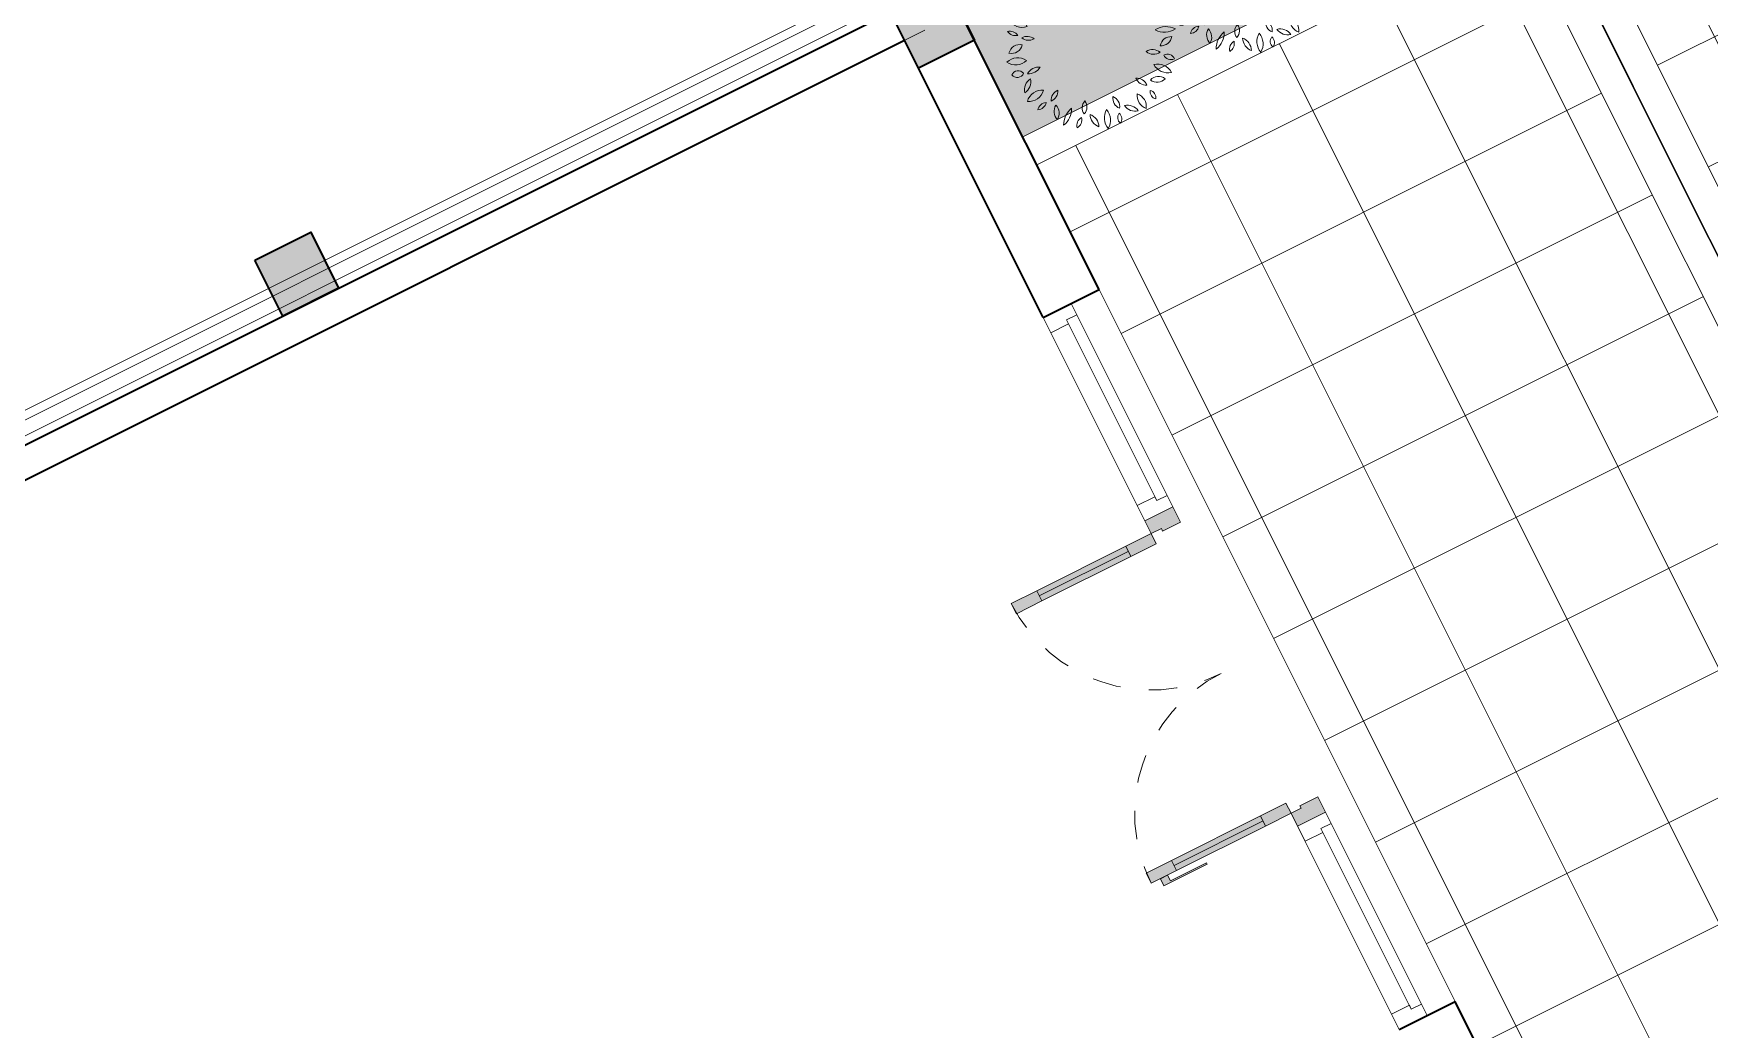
# Model space of a CAD drawing. Header units: millimetres. Extents: x 567980 to 569372, y 2065777 to 2066674.
# Drawn here: x 568753.28 to 568759.17, y 2066367.9 to 2066371.4 of the extents above; entities that cross this region are included whole.
import ezdxf

# ---------------------------------------------------------------- set-up
doc = ezdxf.new("R2010")
doc.units = ezdxf.units.MM
for name, pattern in [('CENTER', [3, 1.5, -0.5, 0.5, -0.5]), ('HIDDEN', [0.75, 0.5, -0.25]), ('HIDDEN2', [0.1875, 0.125, -0.0625])]:
    doc.linetypes.add(name, pattern=pattern)
for name, color, linetype, lineweight in [('A-CAY', 76, 'Continuous', 13), ('A-COT VACH', 2, 'Continuous', 35), ('A-CUA', 25, 'Continuous', 5), ('A-HATCH', 251, 'Continuous', 5), ('A-NET THAY', 125, 'Continuous', 18), ('A-TRUC', 250, 'CENTER', 5), ('A-TUONG', 255, 'Continuous', 35), ('boDnv', 54, 'Continuous', 25)]:
    doc.layers.add(name, color=color, linetype=linetype, lineweight=lineweight)
for name, color, linetype in [('ChiaLo', 128, 'CENTER'), ('LoLK', 6, 'Continuous'), ('QH', 7, 'Continuous')]:
    doc.layers.add(name, color=color, linetype=linetype)

# ---------------------------------------------------------------- blocks, each defined once
blk = doc.blocks.new('NEN')
at = {"layer": 'ChiaLo', "ltscale": 5}
for points in [[(106.1560154119506, -89.92321800417267), (52.91817602619994, 16.52103082183748)], [(42.90910289832391, -8.17753101978451), (78.68407763412688, 9.715238012140617)]]:
    blk.add_lwpolyline(points, dxfattribs=at)
at = {"layer": 'LoLK'}
for points in [[(52.91817602596711, 16.52103082183748), (44.65640017157421, 12.9198454762809), (52.74722095846664, -3.257019532145932), (60.79659027163871, 0.768853499321267)], [(81.36799298843835, 4.348991803592071), (78.68407763459254, 9.715238011907786), (68.84595958469436, 4.794726530089974), (60.79659027187154, 0.7688534988556057), (63.48050562571734, -4.59739270969294)], [(63.48050562560093, -4.597392709460109), (60.79659027175512, 0.7688534995540977), (52.74722095846664, -3.257019532145932), (42.90910289832391, -8.17753102001734), (45.59301825240254, -13.54377722833306)]]:
    blk.add_lwpolyline(points, close=True, dxfattribs=at)
blk = doc.blocks.new('NEN K02')
at = {"layer": 'LoLK'}
for points in [[(-91.66771715530194, 20.00000000651926), (-97.66771715553477, 20.0000000060536), (-97.66771715553477, 29.00000000651926), (-97.66771715553477, 40.00000001862645), (-91.66771715600044, 40.00000001862645)], [(-91.66771715437062, 40.00000001303852), (-97.66771715413779, 40.00000001303852), (-97.66771715506911, 29.00000001280569), (-97.66771715483628, 20.00000001280569), (-91.66771715506911, 20.00000001257285)], [(-115.2802269547246, 20.00000001303852), (-115.7550702649169, 11.00000001350418), (-97.66771715553477, 11.00000001257285), (-97.66771715553477, 20.00000001280569)], [(-91.66771715530194, 20.00000001257285), (-97.66771715553477, 20.00000001303852), (-97.66771715553477, 11.00000001257285), (-97.66771715553477, 4.656612873077393e-10), (-91.66771715600044, 4.656612873077393e-10)]]:
    blk.add_lwpolyline(points, close=True, dxfattribs=at)
blk = doc.blocks.new('*U400')
at = {"layer": 'A-CUA', "color": 32}
for points in [[(60, -40.0000000000291), (45.00000000005821, -40), (45.00000000005821, -18.40746915910089), (0, -18.40746915910089), (0, -40), (0, -40), (0, -81.59253080412093), (0, -81.59253080412093), (0, -103.1850616265759), (45.00000000005821, -103.1850616265759), (45.00000000005821, -81.59253080412093), (60, -81.59253080412093)], [(30, -81.59253080415003), (59.99999999994179, -81.59253080415003), (60, -40.0000000000291), (29.99999999994179, -40.0000000000291)], [(639.9999976540549, -40.0000000000291), (654.9999976539967, -40), (654.9999976539967, -18.40746915910089), (699.9999976540549, -18.40746915910089), (699.9999976540549, -40), (699.9999976540549, -40), (699.9999976540549, -81.59253080412093), (699.9999976540549, -81.59253080412093), (699.9999976540549, -103.1850616265759), (654.9999976539967, -103.1850616265759), (654.9999976539967, -81.59253080412093), (639.9999976540549, -81.59253080412093)], [(669.9999976540549, -81.59253080415003), (639.9999976541131, -81.59253080415003), (639.9999976540549, -40.0000000000291), (669.9999976541131, -40.0000000000291)]]:
    blk.add_lwpolyline(points, close=True, dxfattribs=at)
at = {"layer": 'A-CUA', "color": 37, "lineweight": -2}
for points in [[(45.00000000005821, -18.40746915910089), (654.9999976539967, -18.40746915910089), (654.9999976539967, -40), (45.00000000005821, -40)], [(45.00000000005821, -81.59253080412093), (654.9999976539967, -81.59253080412093), (654.9999976539967, -103.1850616265759), (45.00000000005821, -103.1850616265759)]]:
    blk.add_lwpolyline(points, close=True, dxfattribs=at)
blk = doc.blocks.new('*U375')
for p, q in [((90.00000000000283, -99.99999999999753), (50.00000000000306, -99.99999999999864)), ((70.00000000000283, -99.99999999999804), (70.000000000026, -916.6666666666671)), ((2043.33333333334, -99.99999999994078), (2083.33333333334, -99.99999999993975)), ((2063.33333333334, -99.99999999994023), (2063.333333333363, -916.6666666666092)), ((90.000000000026, -916.6666666666661), (50.000000000026, -916.6666666666672)), ((2043.333333333364, -916.6666666666094), (2083.333333333363, -916.6666666666085))]:
    blk.add_line(p, q)
for points in [[(-3.275903171773614e-12, 113.0367899566194), (59.99999999999695, 113.0367899566211), (59.99999999999901, 40.00000000000166), (49.99999999999901, 40.00000000000139), (50, 1.412869821137974e-12), (0, 0)], [(2133.333333333334, 113.0367899566811), (2073.333333333334, 113.0367899566795), (2073.333333333336, 40.00000000005991), (2083.333333333336, 40.00000000006018), (2083.333333333338, 6.018300336200262e-11), (2133.333333333338, 6.156745147371019e-11)], [(50, 1.412869821137974e-12), (90, 2.52042831050403e-12), (90.00000000002882, -1016.666666666667), (50.00000000002905, -1016.666666666668)], [(2083.333333333338, 6.018300336200262e-11), (2043.333333333338, 5.910386658206697e-11), (2043.333333333367, -1016.666666666609), (2083.333333333366, -1016.666666666608)]]:
    blk.add_lwpolyline(points, close=True)
at = {"linetype": 'HIDDEN2'}
for centre, radius, start, end in [((49.99999999973099, 4.31796786878278e-10), 1016.666666667347, 270.0000392677531, 1.752157829518597e-12), ((2083.33333333498, 1.833205028855784e-09), 1016.666666668683, 180.0000000000015, 269.9999607322504)]:
    blk.add_arc(centre, radius, start, end, dxfattribs=at)
blk = doc.blocks.new('phào cửa')
at = {"layer": 'A-HATCH'}
h = blk.add_hatch(dxfattribs=at)
h.set_pattern_fill('ANSI31', color=256, scale=250)
h.set_pattern_definition([(45, (-237697.4602021521, 7620.008552273051), (-22.09708691207961, 22.09708691207961), [])])
h.paths.add_polyline_path([(3.222521627321839e-08, 0), (3.222521627321839e-08, 110), (-49.99999996777478, 110), (-49.99999996778206, 5.820766091346741e-11)])
at = {"layer": 'A-TUONG'}
blk.add_lwpolyline([(3.222521627321839e-08, 0), (3.222521627321839e-08, 110), (-49.99999996777478, 110), (-49.99999996778206, 5.820766091346741e-11)], close=True, dxfattribs=at)
blk = doc.blocks.new('CỦA DI SAU')
at = {"layer": 'A-NET THAY'}
blk.add_line((2199.977334673575, -0.08871254039650012), (3799.977334673575, -0.08871254039650012), dxfattribs=at)
for points in [[(2199.977334673575, -0.08871254039650012), (1499.977337019518, -0.08871251711343575), (1499.977337019518, -220.0887124752039), (2199.977334673575, -220.0887124980213)], [(3799.977334673575, -0.08871254039650012), (4499.977332327631, -0.08882865867053624), (4499.977332327631, -220.088828616761), (3799.977334673575, -220.0887124980213)]]:
    blk.add_lwpolyline(points, close=True, dxfattribs=at)
at = {"layer": 'A-CUA', "xscale": -1}
blk.add_blockref('*U400', (2199.977334673575, -49.29244711709862, 1.05544992030015e-06), dxfattribs=at)
at = {"layer": 'A-CUA', "extrusion": (0, 0, -1), "xscale": -0.7500000000000002, "yscale": 0.7500000000000002, "zscale": -0.7500000000000002}
blk.add_blockref('*U375', (-2199.977334673575, -152.4775087437006), dxfattribs=at)
at = {"layer": 'A-CUA'}
blk.add_blockref('*U400', (3799.977334673575, -49.29244711708907), dxfattribs=at)
at = {"layer": 'A-TUONG', "xscale": -1, "rotation": 90}
blk.add_blockref('phào cửa', (1389.977337019576, -0.08859640870150542, 1.05544992030015e-06), dxfattribs=at)
at = {"layer": 'A-TUONG', "rotation": 270}
blk.add_blockref('phào cửa', (4609.977332327573, -0.08859640870150542, 1.05544992030015e-06), dxfattribs=at)
blk = doc.blocks.new('cum dh a3.3.1.6.7')
at = {"layer": 'A-TUONG', "xscale": -0.001, "yscale": 0.001, "zscale": 0.001, "rotation": 359.9999999999999}
blk.add_blockref('CỦA DI SAU', (7.298548410180956, -7.986091077327728e-08), dxfattribs=at)
blk = doc.blocks.new('*U308')
h = blk.add_hatch(color=253)
h.dxf.hatch_style = 1
h.paths.add_polyline_path([(50.00000000000001, 449.9999999999998), (89.99999999999999, 449.9999999999998), (89.99999999999999, 549.9999999999998), (50.00000000000001, 549.9999999999998)])
h.paths.add_polyline_path([(50, 100), (90, 100), (90, 0), (50, 0)])
h = blk.add_hatch(color=253)
h.dxf.hatch_style = 1
h.paths.add_polyline_path([(1150, 100), (1110, 100), (1110, 0), (1150, 0)])
h.paths.add_polyline_path([(1150, 450), (1110, 450), (1110, 550), (1150, 550)])
h = blk.add_hatch(color=254)
h.dxf.hatch_style = 1
h.paths.add_polyline_path([(21.73011238398612, 344.5156181119089), (21.73011238398612, 514.1349438079922), (50.00000000000001, 514.1349438079922), (50.00000000000001, 485.8650561920074), (27.38408990719472, 485.8650561920074), (27.38408990719472, 344.5156181119089)])
h = blk.add_hatch(color=254)
h.dxf.hatch_style = 1
h.paths.add_polyline_path([(50.00000000000001, 449.9999999999998), (89.99999999999999, 449.9999999999998), (90, 100), (50, 100)])
h = blk.add_hatch(color=254)
h.dxf.hatch_style = 1
h.paths.add_polyline_path([(1110, 450), (1150, 450), (1150, 100), (1110, 100)])
h = blk.add_hatch(color=253)
h.dxf.hatch_style = 1
h.paths.add_polyline_path([(0, 0), (50, 0), (50, -40), (60, -40), (60, -110.0000000000004), (0, -110.0000000000004)])
h = blk.add_hatch(color=253)
h.dxf.hatch_style = 1
h.paths.add_polyline_path([(1200, 0), (1150, 0), (1150, -40), (1140, -40), (1140, -110.0000000000004), (1200, -110.0000000000004)])
at = {"linetype": 'Continuous'}
blk.add_line((70, 100), (69.99999999999999, 449.9999999999998), dxfattribs=at)
for p, q in [((89.99999999999999, 449.9999999999998), (90, 100)), ((1110, 450), (1110, 100)), ((1130, 100), (1130, 450))]:
    blk.add_line(p, q)
for points in [[(50.00000000000001, 449.9999999999998), (89.99999999999999, 449.9999999999998), (89.99999999999999, 549.9999999999998), (50.00000000000001, 549.9999999999998), (50.00000000000001, 449.9999999999998)], [(1150, 450), (1110, 450), (1110, 550), (1150, 550), (1150, 450)], [(50.00000000000001, 452.9059272893353), (50, 100)], [(1150, 452.9059272893355), (1150, 100)], [(50, 100), (90, 100), (90, 0), (50, 0), (50, 100)], [(1150, 100), (1110, 100), (1110, 0), (1150, 0), (1150, 100)]]:
    blk.add_lwpolyline(points)
at = {"linetype": 'HIDDEN', "ltscale": 30}
for points in [[(599.9999999999999, 0, 0.4142135623730951), (50, 549.9999999999999, 0.4142135623730951)], [(599.9999999999999, 0, -0.4142135623730951), (1150, 550.0000000000003, -0.4142135623730951)]]:
    blk.add_lwpolyline(points, format="xyb", dxfattribs=at)
for points in [[(21.73011238398612, 344.5156181119089), (21.73011238398612, 514.1349438079922), (50.00000000000001, 514.1349438079922), (50.00000000000001, 485.8650561920074), (27.38408990719472, 485.8650561920074), (27.38408990719472, 344.5156181119089)], [(50.00000000000001, 449.9999999999998), (89.99999999999999, 449.9999999999998), (90, 100), (50, 100)], [(1110, 450), (1150, 450), (1150, 100), (1110, 100)], [(0, 0), (50, 0), (50, -40), (60, -40), (60, -110.0000000000004), (0, -110.0000000000004)], [(1200, 0), (1150, 0), (1150, -40), (1140, -40), (1140, -110.0000000000004), (1200, -110.0000000000004)]]:
    blk.add_lwpolyline(points, close=True)
blk = doc.blocks.new('*U295')
at = {"ltscale": 10}
for p, q in [((800, 0), (0, 0)), ((755, -70), (45, -70)), ((755, -110), (45, -110))]:
    blk.add_line(p, q, dxfattribs=at)
for points in [[(0, -110), (45, -110), (45, -70), (60, -70), (60, 0), (0, 0)], [(800, -110), (755, -110), (755, -70), (740, -70), (740, 0), (800, 0)]]:
    blk.add_lwpolyline(points, close=True, dxfattribs=at)
blk = doc.blocks.new('cot 220')
at = {"layer": 'A-COT VACH'}
h = blk.add_hatch(color=256, dxfattribs=at)
h.dxf.hatch_style = 1
h.paths.add_polyline_path([(110.0000037951395, 109.9999999980937), (-109.9999962048605, 109.9999999980937), (-109.9999962048605, -110.0000000019063), (110.0000037951395, -110.0000000019063)])
blk.add_lwpolyline([(-109.9999962048605, -110.0000000019063), (110.0000037951395, -110.0000000019063), (110.0000037951395, 109.9999999980937), (-109.9999962048605, 109.9999999980937)], close=True, dxfattribs=at)
blk = doc.blocks.new('mb-cay40')
at = {"color": 0, "linetype": 'ByBlock'}
for centre, radius, start, end in [((-426.9131589077006, 693.7752466762759), 54.12369999999999, 146.8150690002197, 244.0193430003837), ((-495.9196589076018, 674.7454466763011), 54.12369999999999, 326.8150690002197, 64.01934300038363), ((-299.5701589075907, 710.3054466762878), 100.1777, 149.4737229998766, 231.7585850006217), ((-447.8704589076224, 682.5084466762783), 100.1777, 329.4737229998766, 51.75858500062168), ((-230.6878589075932, 779.3904466762833), 98.06469999999999, 192.3059549999538, 259.6848969996826), ((-344.058958907699, 662.0099466762913), 98.06469999999999, 12.30595499995376, 79.68489699968265), ((-136.2343589076481, 736.8957466763095), 62.92479999999998, 125.4093320002077, 202.7100880001333), ((-230.740058907686, 763.8882466762698), 62.92479999999998, 305.4093320002077, 22.71008800013334), ((16.26654109236551, 684.2603466763248), 136.5301, 133.811686000385, 194.307733999988), ((-210.5471589076042, 749.0423466762695), 136.5301, 313.811686000385, 14.30773399998799), ((112.6560410923557, 711.3373466763078), 137.2196, 163.4642290000644, 212.7905639999698), ((-134.2428589076444, 676.0780466762808), 137.2196, 343.4642290000643, 32.79056399996983), ((-651.1445589076611, 493.6793466763265), 98.14920000000001, 3.318928999847402, 83.19036500059372), ((-541.5223589077068, 596.8183466762894), 98.14920000000001, 183.3189289998474, 263.1903650005937), ((-554.1702589076594, 555.716446676277), 69.85239999999999, 25.45365099951863, 116.6851969996846), ((-522.4680589076888, 648.1498466762605), 69.85239999999999, 205.4536509995186, 296.6851969996846), ((-390.4405589076341, 597.053746676309), 66.85079999999999, 168.8066020001733, 257.6390980002616), ((-470.3303589076386, 544.7297466762902), 66.85079999999999, 348.8066020001733, 77.63909800026163), ((-147.5025589076395, 637.821246676278), 79.6564, 145.524785000142, 220.8327340004014), ((-273.4387589076068, 630.8271466763035), 79.6564, 325.524785000142, 40.83273400040141), ((48.89724109234521, 562.139746676261), 68.7981, 103.8913859995158, 198.9039470000852), ((-32.70725890767062, 606.6362466762985), 68.7981, 283.8913859995158, 18.90394700008519), ((138.3718410924193, 615.5002466762926), 80.63699999999999, 104.100357000399, 168.4650159999594), ((39.71864109238959, 709.8323466762886), 80.63699999999999, 284.100357000399, 348.4650159999595), ((230.3510410923918, 506.037146676299), 141.3623, 100.3005049996434, 160.4476489999013), ((71.86314109229716, 692.4305466762962), 141.3623, 280.3005049996434, 340.4476489999013), ((-653.7485589076532, 502.9852466762604), 44.2471, 163.4933459999228, 274.4697339999847), ((-692.7238589076442, 471.4445466763245), 44.2471, 343.4933459999227, 94.46973399998471), ((259.9547410923115, 520.9738466762719), 76.85969999999999, 122.5817349996012, 207.1799879998302), ((150.1931410923426, 550.6291466762632), 76.85969999999999, 302.5817349996012, 27.17998799983019), ((299.7197410923836, 426.0202466763112), 53.529, 59.98145400028278, 155.6675900001146), ((277.7252410923538, 494.4245466762877), 53.529, 239.9814540002828, 335.6675900001146), ((-680.1407589076553, 301.4285466763176), 101.6635, 69.72013800080484, 135.6489100005381), ((-717.600058907643, 467.8581466763062), 101.6635, 249.7201380008048, 315.6489100005381), ((-620.4297589075868, 356.9077466762828), 75.7726, 22.57230600034306, 98.33354300080866), ((-561.4437589076697, 460.9655466763143), 75.7726, 202.5723060003431, 278.3335430008087), ((213.0515410923108, 368.6593466762861), 79.60759999999999, 86.02821900006174, 161.3697619999351), ((143.1294410924311, 473.5071466763002), 79.60759999999999, 266.0282190000617, 341.3697619999351), ((281.8093410923029, 453.3035466762885), 110.2473, 244.7352629998049, 320.5781150000673), ((319.9207410923555, 283.5921466762593), 110.2473, 64.73526299980486, 140.5781150000674), ((-694.8229589076363, 365.1617466763128), 95.9612, 210.9482359996829, 290.5783940005535), ((-743.3930589076772, 225.974346676303), 95.9612, 30.9482359996829, 110.5783940005535), ((359.2284410923021, 242.1056466762602), 79.1061, 90.25287400078554, 173.52208300028), ((280.2783410924312, 330.1357466762784), 79.1061, 270.2528740007856, 353.5220830002799), ((-736.4670589076995, 276.7996466763216), 75.60229999999999, 224.257649999822, 288.5926610007619), ((-766.5091589076037, 152.3813466762949), 75.60229999999999, 44.25764999982202, 108.5926610007619), ((-659.0736589076696, 39.63904667626048), 110.8102, 100.8761589997203, 165.4479130002026), ((-787.2373589075869, 176.3009466762742), 110.8102, 280.8761589997204, 345.4479130002026), ((-649.4696589076193, 256.585046676264), 83.90719999999999, 240.5094849996896, 309.291989999972), ((-637.6392589076131, 118.6108466762598), 83.90719999999999, 60.50948499968955, 129.291989999972), ((242.9923410922929, 141.0472466762949), 78.02799999999999, 58.87476400066763, 131.2135240002623), ((231.9157410923508, 266.539646676305), 78.02799999999999, 238.8747640006676, 311.2135240002623), ((349.6776410924213, 166.3968466762817), 97.6447, 209.1951970002367, 286.7189010004093), ((292.527541092335, 25.24994667626743), 97.6447, 29.19519700023669, 106.7189010004093), ((344.0384410923289, 142.0358466763282), 53.57989999999999, 28.1981360000389, 112.1917869993301), ((371.0219410923892, 216.9645466762668), 53.57989999999999, 208.1981360000389, 292.1917869993301), ((-689.6452589076944, -39.14615332373069), 87.35799999999999, 54.97446299936808, 151.3792250002424), ((-716.1905589076923, 74.23634667632723), 87.35799999999999, 234.9744629993681, 331.3792250002423), ((158.9131410923146, -75.04515332368464), 77.31559999999999, 28.80716499994626, 103.9198800002828), ((208.0612410923932, 37.25554667630786), 77.31559999999999, 208.8071649999463, 283.9198800002828), ((313.8222410924209, -58.64165332372795), 90.3688, 71.37116600059133, 141.7535400000561), ((271.7177410924342, 82.93484667628945), 90.3688, 251.3711660005913, 321.7535400000561), ((-674.8470589076169, -123.2118533237299), 70.02329999999999, 71.8192460004174, 140.0817599994504), ((-706.7037589076499, -11.75075332372944), 70.02329999999999, 251.8192460004175, 320.0817599994504), ((-557.1729589076713, -163.3047533236968), 77.98479999999999, 113.475291999382, 203.4559599999777), ((-659.7790589075885, -122.8160533237024), 77.98479999999999, 293.475291999382, 23.45595999997768), ((-551.4629589076503, -83.00365332367801), 74.9971, 87.17243399982254, 157.2364690000009), ((-616.9188589076803, 20.92074667628185), 74.9971, 267.1724339998225, 337.2364690000009), ((132.8601410923875, -212.990753323691), 116.145, 6.548685999897183, 76.89113199944619), ((274.5892410923552, -86.62635332370701), 116.145, 186.5486859998972, 256.8911319994462), ((296.2157410923683, -68.1395533237228), 50.671, 179.2557220000184, 267.628659000778), ((243.4524410924059, -118.1089533236882), 50.671, 359.2557220000184, 87.62865900077804), ((-604.7676589076873, -147.1679533237184), 106.605, 271.6327640008068, 352.0267889999677), ((-496.1556589076645, -268.5169533236767), 106.605, 91.63276400080674, 172.0267889999677), ((-341.8780589076923, -220.9033533237016), 95.91319999999999, 122.8873139993626, 186.7253339999508), ((-489.2111589075648, -151.593553323728), 95.91319999999999, 302.8873139993626, 6.725333999950768), ((-132.5331589076959, -236.0941533236837), 75.353, 148.7876610002004, 221.5977110001933), ((-253.3297589076974, -247.0719533237279), 75.353, 328.7876610002005, 41.59771100019329), ((69.87894109232002, -150.8368533236935), 70.3103, 173.6499809998805, 254.6514450005405), ((-18.61045890764217, -210.8629533236744), 70.3103, 353.6499809998805, 74.65144500054049), ((113.3978410923155, -289.9039533237083), 96.71849999999999, 38.69621399990353, 106.2415449999098), ((161.8329410923761, -136.5778533236808), 96.71849999999999, 218.6962139999035, 286.2415449999098), ((-472.8800589076418, -293.5357533236747), 49.2563, 76.54190599947391, 193.4774260002929), ((-509.3162589076674, -257.1117533236902), 49.2563, 256.541905999474, 13.4774260002929), ((-314.2852589076501, -280.7871533237339), 91.05040000000001, 159.1169869998805, 230.3606240003511), ((-457.4404589076003, -318.4468533237086), 91.05040000000001, 339.1169869998805, 50.36062400035106), ((-220.1570589075855, -348.4649533237389), 108.6658, 122.1169890002436, 201.7275269999994), ((-378.8747589077102, -296.6562533236793), 108.6658, 302.1169890002436, 21.72752699999944), ((-170.4776589077082, -363.9031533237066), 62.5472, 129.7475050000398, 206.070901000292), ((-266.6537589076324, -343.3009533236764), 62.5472, 309.7475050000398, 26.07090100029198), ((-61.47215890765074, -280.976453323703), 84.6027, 185.3195600000323, 260.4189679996705), ((-159.7919589076482, -372.2426533237012), 84.6027, 5.31956000003229, 80.41896799967047), ((99.92604109243257, -278.0229533236925), 148.0051, 165.2071100000012, 218.3217489999558), ((-159.2895589076797, -332.0080533237124), 148.0051, 345.2071100000012, 38.32174899995582), ((110.3971410924278, -276.4030533237237), 64.3426, 156.7754189998254, 231.2879720002375), ((11.02814109236351, -301.2369533236779), 64.3426, 336.7754189998254, 51.28797200023745)]:
    blk.add_arc(centre, radius, start, end, dxfattribs=at)
blk = doc.blocks.new('*U314')
at = {"layer": 'A-CAY', "xscale": 0.0005, "yscale": 0.0005, "zscale": 0.0005, "rotation": 296.5718179110141}
blk.add_blockref('mb-cay40', (-0.04405994703096804, -0.1336660716145052), dxfattribs=at)
blk = doc.blocks.new('*U315')
at = {"layer": 'A-NET THAY', "color": 0, "linetype": 'ByBlock', "lineweight": -2, "transparency": 16777216}
for p in [(0, 0), (0.6, 0), (1.2, 0)]:
    blk.add_blockref('*U314', p, dxfattribs=at)
blk = doc.blocks.new('MBT1 A1')
at = {"layer": 'A-HATCH', "true_color": 0x46cb3a}
h = blk.add_hatch(dxfattribs=at)
h.set_pattern_fill('CROSS', color=95, scale=0.2, angle=-63.42818208898591, double=1)
h.set_pattern_definition([(296.5718179110141, (-410.517067708075, -66.48982095555402), (0.06708467969339164, -0.02235275711036666), [0.02500000000000001, -0.07500000000000001]), (26.57181791101408, (-410.5226558973081, -66.50659212516621), (0.02235275711036666, 0.06708467969339163), [0.02499999999999999, -0.07499999999999993])])
h.paths.add_polyline_path([(0.6000000000931323, -0.1099999998696148), (0.1099999998696148, -0.1099999996367842), (0.1099999998696148, -1.999999999767169), (0.220000000204891, -1.999999999767169), (0.6000000000931323, -1.999999999767169)])
h.paths.add_polyline_path([(5.889999999897555, -0.1099999996367842), (5.399999999906868, -0.1099999996367842), (5.400000000139698, -1.999999999767169), (5.889999999897555, -1.999999999767169)])
at = {"layer": 'A-HATCH'}
h = blk.add_hatch(dxfattribs=at)
h.set_pattern_fill('SQRTMPLT', color=256, scale=0.4000000000000001, pattern_type=2)
h.set_pattern_definition([(6.232856619229086e-15, (-410.517067708075, -66.48982095555402), (-2.775557561562891e-17, 0.4), []), (90, (-410.517067708075, -66.48982095555402), (-0.4, 0), [])])
h.paths.add_polyline_path([(4.800000000046566, -1.999999999767169), (5.290000000037253, -1.999999999767169), (5.289999999804422, -0.1099999996367842), (0.7100000001955777, -0.1099999996367842), (0.7099999999627471, -1.999999999767169), (1.999999999767169, -1.999999999767169)])
at = {"layer": 'A-NET THAY', "ltscale": 100}
blk.add_line((1.999999999767169, -1.999999999767169), (4.800000000046566, -1.999999999767169), dxfattribs=at)
at = {"layer": 'A-NET THAY'}
for points in [[(0, -2), (0, 0), (6, 0), (6, -1.999999999767169)], [(0.1099999998696148, -1.999999999767169), (0.1099999998696148, -0.1099999996367842), (5.889999999897555, -0.1099999996367842), (5.889999999897555, -1.999999999767169)], [(5.289999999804422, -0.1099999996367842), (5.290000000037253, -1.999999999767169)], [(5.399999999906868, -0.1099999996367842), (5.400000000139698, -1.999999999767169)]]:
    blk.add_lwpolyline(points, dxfattribs=at)
at = {"layer": 'A-TRUC', "ltscale": 0.5}
blk.add_line((5.890000000363216, -16.8899959998671), (5.890000000130385, -2.109995999606326), dxfattribs=at)
at = {"layer": 'A-TUONG'}
for p, q in [((0, -2), (1.999999999767169, -1.999999999767169)), ((2, -2.219996893079951), (1.999999999767169, -1.999999999767169)), ((4.800000000046566, -2.219995999708772), (4.800000000046566, -1.999999999767169)), ((4.800000000046566, -1.999999999767169), (6.000000000232831, -1.999999999767169)), ((6.000000000232831, -17.10999599960633), (6.000000000232831, -1.999999999767169)), ((4.800000000046566, -2.219995999708772), (5.890000000130385, -2.219995999941602)), ((5.890000000130385, -12.27999599976465), (5.890000000130385, -2.219995999941602))]:
    blk.add_line(p, q, dxfattribs=at)
at = {"layer": 'A-TUONG', "ltscale": 100}
blk.add_line((4.800000000046566, -2.219995999708772), (5.890000000130385, -2.219995999941602), dxfattribs=at)
at = {"layer": 'A-COT VACH', "xscale": 0.001, "yscale": 0.001, "zscale": 0.001}
blk.add_blockref('cot 220', (5.889999996405095, -2.109999999869615), dxfattribs=at)
at = {"layer": 'A-CUA', "yscale": 0.0009999999999999998, "rotation": 180}
for name, p, xscale, zscale in [('*U295', (2, -2.219995999941602), -0.0009999999999999998, 0.001), ('*U308', (2.800000000046566, -2.219995999941602), -0.0009999999999999998, 0.001), ('*U295', (4.800000000046566, -2.219995999708772), 0.0009999999999999998, 0.0009999999999999998)]:
    blk.add_blockref(name, p, dxfattribs=dict(at, xscale=xscale, zscale=zscale))
at = {"layer": 'A-NET THAY', "extrusion": (0, 0, -1), "zscale": -1, "rotation": 90}
blk.add_blockref('*U315', (-5.581000000005588, -1.639999999897555), dxfattribs=at)
blk = doc.blocks.new('MBT1K02')
at = {"layer": 'LoLK', "rotation": 180}
blk.add_blockref('MBT1 A1', (-91.6677171564661, 20.00000001280569), dxfattribs=at)
at = {"layer": 'LoLK', "xscale": -1, "rotation": 270}
blk.add_blockref('cum dh a3.3.1.6.7', (-99.66771715669893, 11.00000001257285), dxfattribs=at)
at = {"layer": 'LoLK', "xscale": -1}
blk.add_blockref('MBT1 A1', (-91.6677171564661, 20.00000000628643), dxfattribs=at)
at = {"layer": 'LoLK'}
blk.add_blockref('NEN K02', (-4.656612873077393e-10, 0), dxfattribs=at)
blk = doc.blocks.new('rkg2')
at = {"layer": 'A-NET THAY'}
for points in [[(2.384185791015625e-07, -14966.02260791707), (2.868473529815674e-07, -17972.01661115565), (9000.000000763685, -17402.80707519274), (9000.00000050664, -9.439536370337009e-07), (0, -5.900510586798191e-07), (3.166496753692627e-08, -1999.999999657855)], [(3820.469334064052, -17700.32916262641), (8970.000000763685, -17374.64450028603), (8970.00000050664, -30.00000094276038), (30.00000000093132, -30.00000059124432), (30.00000003259629, -1999.999999656662)], [(3817.313364493661, -17650.42886346823), (8920.000000761822, -17327.70687544151), (8920.000000508502, -80.00000094081042), (80.00000000093132, -80.00000059319427), (80.00000003166497, -1999.999999654712)], [(110.0000002384186, -14959.0656024779), (110.0000002849847, -17854.83982561933), (8890.000000761822, -17299.54430053479), (8890.000000508502, -110.0000009396172), (110.0000000018626, -110.0000005943875), (110.000000031665, -1999.999999653519)]]:
    blk.add_lwpolyline(points, dxfattribs=at)
at = {"layer": 'A-COT VACH'}
blk.add_blockref('cot 220', (4499.99999645818, -110.0000007650815), dxfattribs=at)
blk = doc.blocks.new('CUM CONG A3-A3.1-A6-A7')
at = {"layer": 'QH', "xscale": 0.001, "yscale": 0.001, "zscale": 0.001}
blk.add_blockref('rkg2', (11.00000000919681, -6.984919309616089e-10), dxfattribs=at)
blk = doc.blocks.new('MB CONG KHU A')
at = {"layer": 'LoLK', "xscale": -0.9999999999999997, "rotation": 206.5720922919692}
blk.add_blockref('CUM CONG A3-A3.1-A6-A7', (-4.489534248365089, 122.8721091004554), dxfattribs=at)

msp = doc.modelspace()

# ---------------------------------------------------------------- block references
at = {"layer": 'boDnv'}
msp.add_blockref('NEN', (568697.4807461541, 2066371.697269554), dxfattribs=at)

# ---------------------------------------------------------------- next in the draw order: block references
at = {"layer": 'LoLK', "rotation": 296.5718179020918}
msp.add_blockref('MBT1K02', (568784.0784966609, 2066276.168235795), dxfattribs=at)

# ---------------------------------------------------------------- next in the draw order: block references
at = {"layer": 'LoLK'}
msp.add_blockref('MB CONG KHU A', (568744.8793870007, 2066240.647631037), dxfattribs=at)

doc.saveas('drawing.dxf')
